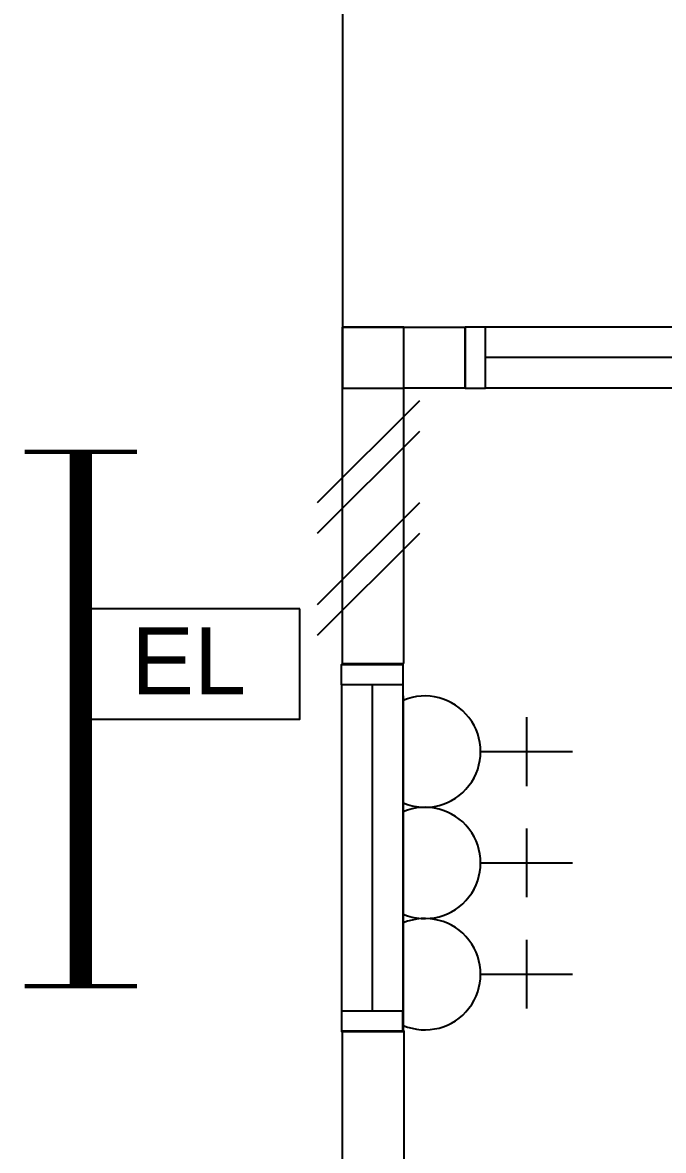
# Model space of a CAD drawing. Header units: inches. Extents: x -106706990 to 300603, y -86718466 to 1728185.
# Drawn here: x 19405 to 20975, y 20811 to 23576 of the extents above; entities that cross this region are included whole.
import ezdxf

# ---------------------------------------------------------------- set-up
doc = ezdxf.new("R2010")
doc.units = ezdxf.units.IN
doc.header["$MEASUREMENT"] = 0
doc.linetypes.add('HIDDEN', pattern=[0.375, 0.25, -0.125])
for name, color, linetype in [('A-COLUMN', 3, 'Continuous'), ('A-DROP', 8, 'Continuous'), ('A-WALL', 1, 'Continuous'), ('A-WIN', 9, 'Continuous'), ('A-WLH', 7, 'Continuous'), ('EL LIGHT', 6, 'Continuous'), ('ELECT', 6, 'Continuous'), ('LAMP', 5, 'Continuous')]:
    doc.layers.add(name, color=color, linetype=linetype)
doc.styles.add('arial', font='arial.ttf')

# ---------------------------------------------------------------- blocks, each defined once
blk = doc.blocks.new('A$C49831240')
at = {"layer": 'A-WLH', "color": 8}
for p, q in [((250, 575), (0, 325)), ((250, 500), (0, 250)), ((250, 325), (0, 75)), ((250, 250), (0, 0))]:
    blk.add_line(p, q, dxfattribs=at)
blk = doc.blocks.new('A$C04C40081')
at = {"layer": 'A-WIN', "color": 8}
for p, q in [((850, 150), (50, 150)), ((850, 75), (50, 75)), ((850, 0), (50, 0))]:
    blk.add_line(p, q, dxfattribs=at)
at = {"layer": 'A-WIN', "color": 8, "linetype": 'Continuous'}
for points in [[(50, 150), (0, 150), (0, 0), (50, 0)], [(850, 150), (900, 150), (900, 0), (850, 0)]]:
    blk.add_lwpolyline(points, close=True, dxfattribs=at)
blk = doc.blocks.new('YBC136')
at = {"layer": 'LAMP'}
for points, const_width in [([(-135000.8, 195525.6), (-135000.8, 195250.4)], 10.9), ([(-133690.5, 195525.6), (-133690.5, 195250.4)], 10.9), ([(-135000.8, 195388), (-133690.5, 195388)], 54.6)]:
    blk.add_lwpolyline(points, dxfattribs=dict(at, const_width=const_width))
blk = doc.blocks.new('*U274')
at = {"layer": 'LAMP', "rotation": 270}
blk.add_blockref('YBC136', (-195388, -134345.6, -5.5), dxfattribs=at)
blk = doc.blocks.new('*U275')
at = {"layer": 'LAMP', "color": 0, "linetype": 'ByBlock', "lineweight": -2, "transparency": 16777216}
blk.add_blockref('*U274', (0, 2500), dxfattribs=at)
blk = doc.blocks.new('EMERGENCY LIGHT')
at = {"layer": 'EL LIGHT', "color": 6}
blk.add_lwpolyline([(49517.9, 4899.8), (48981.4, 4899.8), (48981.4, 4629.5), (49517.9, 4629.5)], close=True, dxfattribs=at)
at = {"layer": 'EL LIGHT', "color": 6, "style": 'arial'}
blk.add_text('EL', height=164.84, dxfattribs=at).set_placement((49104.8, 4689.8))
blk = doc.blocks.new('SOCKET')
at = {"layer": 'ELECT', "color": 6}
for p, q in [((15248.7, 25891.4), (15248.7, 26116.4)), ((15164.3, 26003.9), (15333.1, 26003.9)), ((15112.3, 25701.6), (15385.1, 25701.6))]:
    blk.add_line(p, q, dxfattribs=at)
blk.add_arc((15248.7, 25755), 136.4, 336.9763, 203.0237, dxfattribs=at)

msp = doc.modelspace()

# ---------------------------------------------------------------- linework, layer by layer
at = {"layer": 'A-COLUMN', "color": 8}
msp.add_lwpolyline([(20338.8, 22829.4), (20188.8, 22829.4), (20188.8, 22679.4), (20338.8, 22679.4)], close=True, dxfattribs=at)
at = {"layer": 'A-DROP', "color": 8}
msp.add_line((20188.8, 24404.4), (20188.8, 22829.4), dxfattribs=at)
at = {"layer": 'A-WALL', "color": 8}
for p, q in [((20188.8, 22829.4), (20488.8, 22829.4)), ((20188.8, 22004.4), (20188.8, 22829.4)), ((20488.8, 22829.4), (20488.8, 22679.4)), ((20488.8, 22679.4), (20338.8, 22679.4)), ((20338.8, 22004.4), (20338.8, 22679.4)), ((20188.8, 22004.4), (20338.8, 22004.4))]:
    msp.add_line(p, q, dxfattribs=at)
msp.add_lwpolyline([(20188.8, 21104.4), (20338.8, 21104.4), (20338.8, 19329.4), (20188.8, 19329.4)], close=True, dxfattribs=at)

# ---------------------------------------------------------------- block references
at = {"layer": 'A-WIN', "color": 8}
msp.add_blockref('A$C04C40081', (20489.2, 22679.6), dxfattribs=at)
at = {"layer": 'A-WIN', "color": 8, "rotation": 90}
msp.add_blockref('A$C04C40081', (20336.7, 21102.7), dxfattribs=at)
at = {"layer": 'A-WLH', "color": 8}
msp.add_blockref('A$C49831240', (20127.2, 22073.3), dxfattribs=at)
at = {"layer": 'ELECT', "color": 7, "linetype": 'HIDDEN', "rotation": 269.9999999999994}
for p in [(-5364.1, 37037.5), (-5364.1, 36764.7), (-5364.1, 36491.9)]:
    msp.add_blockref('SOCKET', p, dxfattribs=at)
at = {"layer": 'LAMP', "color": 0}
for name, p in [('*U275', (19548, 19368.7, -5.5)), ('EMERGENCY LIGHT', (-29433.5, 17239.2, -10.9))]:
    msp.add_blockref(name, p, dxfattribs=at)

doc.saveas('drawing.dxf')
